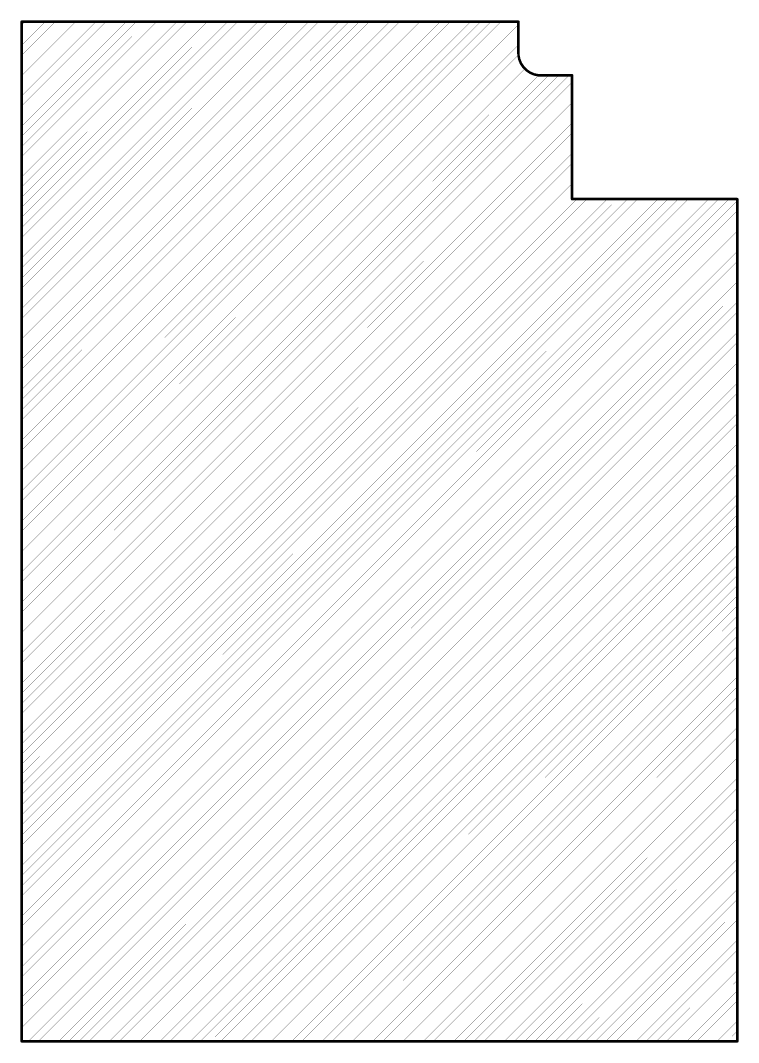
# Model space of a CAD drawing. Header units: inches. Extents: x -18 to 237, y -41 to 211.
# Drawn here: x 99.6 to 207.7, y -41.3 to 112.5 of the extents above; entities that cross this region are included whole.
import ezdxf

# ---------------------------------------------------------------- set-up
doc = ezdxf.new("R2010")
doc.units = ezdxf.units.IN
doc.layers.add('Fabrication', color=76, linetype='Continuous')

msp = doc.modelspace()

# ---------------------------------------------------------------- linework, layer by layer
at = {"layer": 'Fabrication'}
for points in [[(99.8, 112.35, 0.381, 0.381, 0), (174.53, 112.35, 0.381, 0.381, 0)], [(99.8, 112.35, 0.381, 0.381, 0), (99.8, -41.07, 0.381, 0.381, 0)], [(99.8, 111.86, 0.0254, 0.0254, 0), (100.3, 112.37, 0.0254, 0.0254, 0)], [(99.8, 110.34, 0.0254, 0.0254, 0), (101.83, 112.37, 0.0254, 0.0254, 0)], [(99.8, 108.81, 0.0254, 0.0254, 0), (103.35, 112.37, 0.0254, 0.0254, 0)], [(99.8, 107.29, 0.0254, 0.0254, 0), (104.87, 112.37, 0.0254, 0.0254, 0)], [(99.8, 105.77, 0.0254, 0.0254, 0), (106.4, 112.37, 0.0254, 0.0254, 0)], [(99.8, 104.24, 0.0254, 0.0254, 0), (107.92, 112.37, 0.0254, 0.0254, 0)], [(99.8, 102.72, 0.0254, 0.0254, 0), (109.45, 112.37, 0.0254, 0.0254, 0)], [(99.8, 101.19, 0.0254, 0.0254, 0), (110.97, 112.37, 0.0254, 0.0254, 0)], [(99.8, 99.67, 0.0254, 0.0254, 0), (112.49, 112.37, 0.0254, 0.0254, 0)], [(99.8, 98.15, 0.0254, 0.0254, 0), (114.02, 112.37, 0.0254, 0.0254, 0)], [(99.8, 96.62, 0.0254, 0.0254, 0), (115.54, 112.37, 0.0254, 0.0254, 0)], [(99.8, 95.1, 0.0254, 0.0254, 0), (117.07, 112.37, 0.0254, 0.0254, 0)], [(99.8, 93.57, 0.0254, 0.0254, 0), (118.59, 112.37, 0.0254, 0.0254, 0)], [(99.8, 92.05, 0.0254, 0.0254, 0), (120.11, 112.37, 0.0254, 0.0254, 0)], [(99.8, 90.53, 0.0254, 0.0254, 0), (121.64, 112.37, 0.0254, 0.0254, 0)], [(99.8, 89, 0.0254, 0.0254, 0), (123.16, 112.37, 0.0254, 0.0254, 0)], [(99.8, 87.48, 0.0254, 0.0254, 0), (124.69, 112.37, 0.0254, 0.0254, 0)], [(99.8, 85.95, 0.0254, 0.0254, 0), (126.21, 112.37, 0.0254, 0.0254, 0)], [(99.8, 84.43, 0.0254, 0.0254, 0), (127.73, 112.37, 0.0254, 0.0254, 0)], [(99.8, 82.91, 0.0254, 0.0254, 0), (129.26, 112.37, 0.0254, 0.0254, 0)], [(99.8, 81.38, 0.0254, 0.0254, 0), (130.78, 112.37, 0.0254, 0.0254, 0)], [(99.8, 79.86, 0.0254, 0.0254, 0), (132.31, 112.37, 0.0254, 0.0254, 0)], [(99.8, 78.33, 0.0254, 0.0254, 0), (133.83, 112.37, 0.0254, 0.0254, 0)], [(99.8, 76.81, 0.0254, 0.0254, 0), (135.35, 112.37, 0.0254, 0.0254, 0)], [(99.8, 75.29, 0.0254, 0.0254, 0), (136.88, 112.37, 0.0254, 0.0254, 0)], [(99.8, 73.76, 0.0254, 0.0254, 0), (138.4, 112.37, 0.0254, 0.0254, 0)], [(99.8, 72.24, 0.0254, 0.0254, 0), (139.93, 112.37, 0.0254, 0.0254, 0)], [(99.8, 70.71, 0.0254, 0.0254, 0), (141.45, 112.37, 0.0254, 0.0254, 0)], [(99.8, 69.19, 0.0254, 0.0254, 0), (142.97, 112.37, 0.0254, 0.0254, 0)], [(99.8, 67.67, 0.0254, 0.0254, 0), (144.5, 112.37, 0.0254, 0.0254, 0)], [(99.8, 66.14, 0.0254, 0.0254, 0), (146.02, 112.37, 0.0254, 0.0254, 0)], [(99.8, 64.62, 0.0254, 0.0254, 0), (147.55, 112.37, 0.0254, 0.0254, 0)], [(99.8, 63.09, 0.0254, 0.0254, 0), (149.07, 112.37, 0.0254, 0.0254, 0)], [(99.8, 61.57, 0.0254, 0.0254, 0), (150.59, 112.37, 0.0254, 0.0254, 0)], [(99.8, 60.05, 0.0254, 0.0254, 0), (152.12, 112.37, 0.0254, 0.0254, 0)], [(99.8, 58.52, 0.0254, 0.0254, 0), (153.64, 112.37, 0.0254, 0.0254, 0)], [(99.8, 57, 0.0254, 0.0254, 0), (155.17, 112.37, 0.0254, 0.0254, 0)], [(99.8, 55.47, 0.0254, 0.0254, 0), (156.69, 112.37, 0.0254, 0.0254, 0)], [(99.8, 53.95, 0.0254, 0.0254, 0), (158.21, 112.37, 0.0254, 0.0254, 0)], [(99.8, 52.43, 0.0254, 0.0254, 0), (159.74, 112.37, 0.0254, 0.0254, 0)], [(99.8, 50.9, 0.0254, 0.0254, 0), (161.26, 112.37, 0.0254, 0.0254, 0)], [(99.8, 49.38, 0.0254, 0.0254, 0), (162.79, 112.37, 0.0254, 0.0254, 0)], [(99.8, 47.85, 0.0254, 0.0254, 0), (164.31, 112.37, 0.0254, 0.0254, 0)], [(99.8, 46.33, 0.0254, 0.0254, 0), (165.83, 112.37, 0.0254, 0.0254, 0)], [(99.8, 44.81, 0.0254, 0.0254, 0), (167.36, 112.37, 0.0254, 0.0254, 0)], [(99.8, 43.28, 0.0254, 0.0254, 0), (168.88, 112.37, 0.0254, 0.0254, 0)], [(99.8, 41.76, 0.0254, 0.0254, 0), (170.41, 112.37, 0.0254, 0.0254, 0)], [(99.8, 40.23, 0.0254, 0.0254, 0), (171.93, 112.37, 0.0254, 0.0254, 0)], [(99.8, 38.71, 0.0254, 0.0254, 0), (173.45, 112.37, 0.0254, 0.0254, 0)], [(174.53, 112.35, 0.381, 0.381, 0), (174.53, 107.64, 0.381, 0.381, 0)], [(99.8, 37.19, 0.0254, 0.0254, 0), (174.53, 111.92, 0.0254, 0.0254, 0)], [(99.8, 35.66, 0.0254, 0.0254, 0), (174.53, 110.39, 0.0254, 0.0254, 0)], [(99.8, 34.14, 0.0254, 0.0254, 0), (174.53, 108.87, 0.0254, 0.0254, 0)], [(174.53, 107.64, 0.381, 0.381, 0), (174.54, 107.31, 0.381, 0.381, 0)], [(99.8, 32.61, 0.0254, 0.0254, 0), (174.54, 107.36, 0.0254, 0.0254, 0)], [(99.8, 31.09, 0.0254, 0.0254, 0), (174.88, 106.18, 0.0254, 0.0254, 0)], [(174.54, 107.31, 0.381, 0.381, 0), (174.67, 106.67, 0.381, 0.381, 0)], [(174.67, 106.67, 0.381, 0.381, 0), (174.92, 106.06, 0.381, 0.381, 0)], [(174.92, 106.06, 0.381, 0.381, 0), (175.29, 105.51, 0.381, 0.381, 0)], [(99.8, 29.57, 0.0254, 0.0254, 0), (175.52, 105.29, 0.0254, 0.0254, 0)], [(99.8, 28.04, 0.0254, 0.0254, 0), (176.41, 104.65, 0.0254, 0.0254, 0)], [(175.29, 105.51, 0.381, 0.381, 0), (175.76, 105.04, 0.381, 0.381, 0)], [(175.76, 105.04, 0.381, 0.381, 0), (176.3, 104.67, 0.381, 0.381, 0)], [(176.3, 104.67, 0.381, 0.381, 0), (176.91, 104.42, 0.381, 0.381, 0)], [(176.91, 104.42, 0.381, 0.381, 0), (177.56, 104.29, 0.381, 0.381, 0)], [(99.8, 26.52, 0.0254, 0.0254, 0), (177.59, 104.31, 0.0254, 0.0254, 0)], [(99.8, 24.99, 0.0254, 0.0254, 0), (179.1, 104.3, 0.0254, 0.0254, 0)], [(99.8, 23.47, 0.0254, 0.0254, 0), (180.62, 104.3, 0.0254, 0.0254, 0)], [(99.8, 21.95, 0.0254, 0.0254, 0), (182.15, 104.3, 0.0254, 0.0254, 0)], [(99.8, 20.42, 0.0254, 0.0254, 0), (182.6, 103.23, 0.0254, 0.0254, 0)], [(177.56, 104.29, 0.381, 0.381, 0), (177.89, 104.28, 0.381, 0.381, 0)], [(177.89, 104.28, 0.381, 0.381, 0), (182.6, 104.28, 0.381, 0.381, 0)], [(182.6, 104.28, 0.381, 0.381, 0), (182.6, 85.66, 0.381, 0.381, 0)], [(99.8, 18.9, 0.0254, 0.0254, 0), (182.6, 101.7, 0.0254, 0.0254, 0)], [(99.8, 17.37, 0.0254, 0.0254, 0), (182.6, 100.18, 0.0254, 0.0254, 0)], [(99.8, 15.85, 0.0254, 0.0254, 0), (182.6, 98.65, 0.0254, 0.0254, 0)], [(99.8, 14.33, 0.0254, 0.0254, 0), (182.6, 97.13, 0.0254, 0.0254, 0)], [(99.8, 12.8, 0.0254, 0.0254, 0), (182.6, 95.61, 0.0254, 0.0254, 0)], [(99.8, 11.28, 0.0254, 0.0254, 0), (182.6, 94.08, 0.0254, 0.0254, 0)], [(99.8, 9.75, 0.0254, 0.0254, 0), (182.6, 92.56, 0.0254, 0.0254, 0)], [(99.8, 8.23, 0.0254, 0.0254, 0), (182.6, 91.03, 0.0254, 0.0254, 0)], [(99.8, 6.71, 0.0254, 0.0254, 0), (182.6, 89.51, 0.0254, 0.0254, 0)], [(99.8, 5.18, 0.0254, 0.0254, 0), (182.6, 87.99, 0.0254, 0.0254, 0)], [(99.8, 3.66, 0.0254, 0.0254, 0), (182.6, 86.46, 0.0254, 0.0254, 0)], [(99.8, 2.13, 0.0254, 0.0254, 0), (183.35, 85.68, 0.0254, 0.0254, 0)], [(99.8, 0.61, 0.0254, 0.0254, 0), (184.87, 85.68, 0.0254, 0.0254, 0)], [(99.8, -0.91, 0.0254, 0.0254, 0), (186.39, 85.68, 0.0254, 0.0254, 0)], [(99.8, -2.44, 0.0254, 0.0254, 0), (187.92, 85.68, 0.0254, 0.0254, 0)], [(99.8, -3.96, 0.0254, 0.0254, 0), (189.44, 85.68, 0.0254, 0.0254, 0)], [(99.8, -5.49, 0.0254, 0.0254, 0), (190.97, 85.68, 0.0254, 0.0254, 0)], [(99.8, -7.01, 0.0254, 0.0254, 0), (192.49, 85.68, 0.0254, 0.0254, 0)], [(99.8, -8.53, 0.0254, 0.0254, 0), (194.01, 85.68, 0.0254, 0.0254, 0)], [(99.8, -10.06, 0.0254, 0.0254, 0), (195.54, 85.68, 0.0254, 0.0254, 0)], [(99.8, -11.58, 0.0254, 0.0254, 0), (197.06, 85.68, 0.0254, 0.0254, 0)], [(99.8, -13.11, 0.0254, 0.0254, 0), (198.59, 85.68, 0.0254, 0.0254, 0)], [(99.8, -14.63, 0.0254, 0.0254, 0), (200.11, 85.68, 0.0254, 0.0254, 0)], [(99.8, -16.15, 0.0254, 0.0254, 0), (201.63, 85.68, 0.0254, 0.0254, 0)], [(99.8, -17.68, 0.0254, 0.0254, 0), (203.16, 85.68, 0.0254, 0.0254, 0)], [(99.8, -19.2, 0.0254, 0.0254, 0), (204.68, 85.68, 0.0254, 0.0254, 0)], [(99.8, -20.73, 0.0254, 0.0254, 0), (206.21, 85.68, 0.0254, 0.0254, 0)], [(99.8, -22.25, 0.0254, 0.0254, 0), (207.46, 85.42, 0.0254, 0.0254, 0)], [(182.6, 85.66, 0.381, 0.381, 0), (207.46, 85.66, 0.381, 0.381, 0)], [(207.46, 85.66, 0.381, 0.381, 0), (207.46, -41.07, 0.381, 0.381, 0)], [(99.8, -23.77, 0.0254, 0.0254, 0), (207.46, 83.89, 0.0254, 0.0254, 0)], [(99.8, -25.3, 0.0254, 0.0254, 0), (207.46, 82.37, 0.0254, 0.0254, 0)], [(99.8, -26.82, 0.0254, 0.0254, 0), (207.46, 80.85, 0.0254, 0.0254, 0)], [(99.8, -28.35, 0.0254, 0.0254, 0), (207.46, 79.32, 0.0254, 0.0254, 0)], [(99.8, -29.87, 0.0254, 0.0254, 0), (207.46, 77.8, 0.0254, 0.0254, 0)], [(99.8, -31.39, 0.0254, 0.0254, 0), (207.46, 76.27, 0.0254, 0.0254, 0)], [(99.8, -32.92, 0.0254, 0.0254, 0), (207.46, 74.75, 0.0254, 0.0254, 0)], [(99.8, -34.44, 0.0254, 0.0254, 0), (207.46, 73.23, 0.0254, 0.0254, 0)], [(99.8, -35.97, 0.0254, 0.0254, 0), (207.46, 71.7, 0.0254, 0.0254, 0)], [(99.8, -37.49, 0.0254, 0.0254, 0), (207.46, 70.18, 0.0254, 0.0254, 0)], [(99.8, -39.01, 0.0254, 0.0254, 0), (207.46, 68.65, 0.0254, 0.0254, 0)], [(99.8, -40.54, 0.0254, 0.0254, 0), (207.46, 67.13, 0.0254, 0.0254, 0)], [(100.77, -41.09, 0.0254, 0.0254, 0), (207.46, 65.61, 0.0254, 0.0254, 0)], [(102.29, -41.09, 0.0254, 0.0254, 0), (207.46, 64.08, 0.0254, 0.0254, 0)], [(103.82, -41.09, 0.0254, 0.0254, 0), (207.46, 62.56, 0.0254, 0.0254, 0)], [(105.34, -41.09, 0.0254, 0.0254, 0), (207.46, 61.03, 0.0254, 0.0254, 0)], [(106.87, -41.09, 0.0254, 0.0254, 0), (207.46, 59.51, 0.0254, 0.0254, 0)], [(108.39, -41.09, 0.0254, 0.0254, 0), (207.46, 57.99, 0.0254, 0.0254, 0)], [(109.91, -41.09, 0.0254, 0.0254, 0), (207.46, 56.46, 0.0254, 0.0254, 0)], [(111.44, -41.09, 0.0254, 0.0254, 0), (207.46, 54.94, 0.0254, 0.0254, 0)], [(112.96, -41.09, 0.0254, 0.0254, 0), (207.46, 53.41, 0.0254, 0.0254, 0)], [(114.49, -41.09, 0.0254, 0.0254, 0), (207.46, 51.89, 0.0254, 0.0254, 0)], [(116.01, -41.09, 0.0254, 0.0254, 0), (207.46, 50.37, 0.0254, 0.0254, 0)], [(117.53, -41.09, 0.0254, 0.0254, 0), (207.46, 48.84, 0.0254, 0.0254, 0)], [(119.06, -41.09, 0.0254, 0.0254, 0), (207.46, 47.32, 0.0254, 0.0254, 0)], [(120.58, -41.09, 0.0254, 0.0254, 0), (207.46, 45.79, 0.0254, 0.0254, 0)], [(122.11, -41.09, 0.0254, 0.0254, 0), (207.46, 44.27, 0.0254, 0.0254, 0)], [(123.63, -41.09, 0.0254, 0.0254, 0), (207.46, 42.75, 0.0254, 0.0254, 0)], [(125.15, -41.09, 0.0254, 0.0254, 0), (207.46, 41.22, 0.0254, 0.0254, 0)], [(126.68, -41.09, 0.0254, 0.0254, 0), (207.46, 39.7, 0.0254, 0.0254, 0)], [(128.2, -41.09, 0.0254, 0.0254, 0), (207.46, 38.17, 0.0254, 0.0254, 0)], [(129.73, -41.09, 0.0254, 0.0254, 0), (207.46, 36.65, 0.0254, 0.0254, 0)], [(131.25, -41.09, 0.0254, 0.0254, 0), (207.46, 35.13, 0.0254, 0.0254, 0)], [(132.77, -41.09, 0.0254, 0.0254, 0), (207.46, 33.6, 0.0254, 0.0254, 0)], [(134.3, -41.09, 0.0254, 0.0254, 0), (207.46, 32.08, 0.0254, 0.0254, 0)], [(135.82, -41.09, 0.0254, 0.0254, 0), (207.46, 30.55, 0.0254, 0.0254, 0)], [(137.35, -41.09, 0.0254, 0.0254, 0), (207.46, 29.03, 0.0254, 0.0254, 0)], [(138.87, -41.09, 0.0254, 0.0254, 0), (207.46, 27.51, 0.0254, 0.0254, 0)], [(140.39, -41.09, 0.0254, 0.0254, 0), (207.46, 25.98, 0.0254, 0.0254, 0)], [(141.92, -41.09, 0.0254, 0.0254, 0), (207.46, 24.46, 0.0254, 0.0254, 0)], [(143.44, -41.09, 0.0254, 0.0254, 0), (207.46, 22.93, 0.0254, 0.0254, 0)], [(144.97, -41.09, 0.0254, 0.0254, 0), (207.46, 21.41, 0.0254, 0.0254, 0)], [(146.49, -41.09, 0.0254, 0.0254, 0), (207.46, 19.89, 0.0254, 0.0254, 0)], [(148.01, -41.09, 0.0254, 0.0254, 0), (207.46, 18.36, 0.0254, 0.0254, 0)], [(149.54, -41.09, 0.0254, 0.0254, 0), (207.46, 16.84, 0.0254, 0.0254, 0)], [(151.06, -41.09, 0.0254, 0.0254, 0), (207.46, 15.31, 0.0254, 0.0254, 0)], [(152.59, -41.09, 0.0254, 0.0254, 0), (207.46, 13.79, 0.0254, 0.0254, 0)], [(154.11, -41.09, 0.0254, 0.0254, 0), (207.46, 12.27, 0.0254, 0.0254, 0)], [(155.63, -41.09, 0.0254, 0.0254, 0), (207.46, 10.74, 0.0254, 0.0254, 0)], [(157.16, -41.09, 0.0254, 0.0254, 0), (207.46, 9.22, 0.0254, 0.0254, 0)], [(158.68, -41.09, 0.0254, 0.0254, 0), (207.46, 7.69, 0.0254, 0.0254, 0)], [(160.21, -41.09, 0.0254, 0.0254, 0), (207.46, 6.17, 0.0254, 0.0254, 0)], [(161.73, -41.09, 0.0254, 0.0254, 0), (207.46, 4.65, 0.0254, 0.0254, 0)], [(163.25, -41.09, 0.0254, 0.0254, 0), (207.46, 3.12, 0.0254, 0.0254, 0)], [(164.78, -41.09, 0.0254, 0.0254, 0), (207.46, 1.6, 0.0254, 0.0254, 0)], [(166.3, -41.09, 0.0254, 0.0254, 0), (207.46, 0.07, 0.0254, 0.0254, 0)], [(167.83, -41.09, 0.0254, 0.0254, 0), (207.46, -1.45, 0.0254, 0.0254, 0)], [(169.35, -41.09, 0.0254, 0.0254, 0), (207.46, -2.97, 0.0254, 0.0254, 0)], [(170.87, -41.09, 0.0254, 0.0254, 0), (207.46, -4.5, 0.0254, 0.0254, 0)], [(172.4, -41.09, 0.0254, 0.0254, 0), (207.46, -6.02, 0.0254, 0.0254, 0)], [(173.92, -41.09, 0.0254, 0.0254, 0), (207.46, -7.55, 0.0254, 0.0254, 0)], [(175.45, -41.09, 0.0254, 0.0254, 0), (207.46, -9.07, 0.0254, 0.0254, 0)], [(176.97, -41.09, 0.0254, 0.0254, 0), (207.46, -10.59, 0.0254, 0.0254, 0)], [(178.49, -41.09, 0.0254, 0.0254, 0), (207.46, -12.12, 0.0254, 0.0254, 0)], [(180.02, -41.09, 0.0254, 0.0254, 0), (207.46, -13.64, 0.0254, 0.0254, 0)], [(181.54, -41.09, 0.0254, 0.0254, 0), (207.46, -15.17, 0.0254, 0.0254, 0)], [(183.07, -41.09, 0.0254, 0.0254, 0), (207.46, -16.69, 0.0254, 0.0254, 0)], [(184.59, -41.09, 0.0254, 0.0254, 0), (207.46, -18.21, 0.0254, 0.0254, 0)], [(186.11, -41.09, 0.0254, 0.0254, 0), (207.46, -19.74, 0.0254, 0.0254, 0)], [(187.64, -41.09, 0.0254, 0.0254, 0), (207.46, -21.26, 0.0254, 0.0254, 0)], [(189.16, -41.09, 0.0254, 0.0254, 0), (207.46, -22.79, 0.0254, 0.0254, 0)], [(190.69, -41.09, 0.0254, 0.0254, 0), (207.46, -24.31, 0.0254, 0.0254, 0)], [(192.21, -41.09, 0.0254, 0.0254, 0), (207.46, -25.83, 0.0254, 0.0254, 0)], [(193.73, -41.09, 0.0254, 0.0254, 0), (207.46, -27.36, 0.0254, 0.0254, 0)], [(195.26, -41.09, 0.0254, 0.0254, 0), (207.46, -28.88, 0.0254, 0.0254, 0)], [(196.78, -41.09, 0.0254, 0.0254, 0), (207.46, -30.41, 0.0254, 0.0254, 0)], [(198.31, -41.09, 0.0254, 0.0254, 0), (207.46, -31.93, 0.0254, 0.0254, 0)], [(199.83, -41.09, 0.0254, 0.0254, 0), (207.46, -33.45, 0.0254, 0.0254, 0)], [(201.35, -41.09, 0.0254, 0.0254, 0), (207.46, -34.98, 0.0254, 0.0254, 0)], [(202.88, -41.09, 0.0254, 0.0254, 0), (207.46, -36.5, 0.0254, 0.0254, 0)], [(204.4, -41.09, 0.0254, 0.0254, 0), (207.46, -38.03, 0.0254, 0.0254, 0)], [(205.93, -41.09, 0.0254, 0.0254, 0), (207.46, -39.55, 0.0254, 0.0254, 0)], [(99.8, -41.07, 0.381, 0.381, 0), (207.46, -41.07, 0.381, 0.381, 0)]]:
    msp.add_lwpolyline(points, format="xyseb", dxfattribs=at)
for points in [[(99.7, 112.35, 0.191, 0.191, 1), (99.89, 112.35, 0.191, 0.191, 1)], [(99.7, 112.35, 0.191, 0.191, 1), (99.89, 112.35, 0.191, 0.191, 1)], [(100.3, 112.37, 0.0127, 0.0127, 1), (100.31, 112.37, 0.0127, 0.0127, 1)], [(101.82, 112.37, 0.0127, 0.0127, 1), (101.83, 112.37, 0.0127, 0.0127, 1)], [(103.34, 112.37, 0.0127, 0.0127, 1), (103.36, 112.37, 0.0127, 0.0127, 1)], [(104.87, 112.37, 0.0127, 0.0127, 1), (104.88, 112.37, 0.0127, 0.0127, 1)], [(106.39, 112.37, 0.0127, 0.0127, 1), (106.4, 112.37, 0.0127, 0.0127, 1)], [(107.92, 112.37, 0.0127, 0.0127, 1), (107.93, 112.37, 0.0127, 0.0127, 1)], [(109.44, 112.37, 0.0127, 0.0127, 1), (109.45, 112.37, 0.0127, 0.0127, 1)], [(110.96, 112.37, 0.0127, 0.0127, 1), (110.98, 112.37, 0.0127, 0.0127, 1)], [(112.49, 112.37, 0.0127, 0.0127, 1), (112.5, 112.37, 0.0127, 0.0127, 1)], [(114.01, 112.37, 0.0127, 0.0127, 1), (114.02, 112.37, 0.0127, 0.0127, 1)], [(115.54, 112.37, 0.0127, 0.0127, 1), (115.55, 112.37, 0.0127, 0.0127, 1)], [(117.06, 112.37, 0.0127, 0.0127, 1), (117.07, 112.37, 0.0127, 0.0127, 1)], [(118.58, 112.37, 0.0127, 0.0127, 1), (118.6, 112.37, 0.0127, 0.0127, 1)], [(120.11, 112.37, 0.0127, 0.0127, 1), (120.12, 112.37, 0.0127, 0.0127, 1)], [(121.63, 112.37, 0.0127, 0.0127, 1), (121.64, 112.37, 0.0127, 0.0127, 1)], [(123.16, 112.37, 0.0127, 0.0127, 1), (123.17, 112.37, 0.0127, 0.0127, 1)], [(124.68, 112.37, 0.0127, 0.0127, 1), (124.69, 112.37, 0.0127, 0.0127, 1)], [(126.2, 112.37, 0.0127, 0.0127, 1), (126.22, 112.37, 0.0127, 0.0127, 1)], [(127.73, 112.37, 0.0127, 0.0127, 1), (127.74, 112.37, 0.0127, 0.0127, 1)], [(129.25, 112.37, 0.0127, 0.0127, 1), (129.26, 112.37, 0.0127, 0.0127, 1)], [(130.78, 112.37, 0.0127, 0.0127, 1), (130.79, 112.37, 0.0127, 0.0127, 1)], [(132.3, 112.37, 0.0127, 0.0127, 1), (132.31, 112.37, 0.0127, 0.0127, 1)], [(133.82, 112.37, 0.0127, 0.0127, 1), (133.84, 112.37, 0.0127, 0.0127, 1)], [(135.35, 112.37, 0.0127, 0.0127, 1), (135.36, 112.37, 0.0127, 0.0127, 1)], [(136.87, 112.37, 0.0127, 0.0127, 1), (136.88, 112.37, 0.0127, 0.0127, 1)], [(138.4, 112.37, 0.0127, 0.0127, 1), (138.41, 112.37, 0.0127, 0.0127, 1)], [(139.92, 112.37, 0.0127, 0.0127, 1), (139.93, 112.37, 0.0127, 0.0127, 1)], [(141.44, 112.37, 0.0127, 0.0127, 1), (141.46, 112.37, 0.0127, 0.0127, 1)], [(142.97, 112.37, 0.0127, 0.0127, 1), (142.98, 112.37, 0.0127, 0.0127, 1)], [(144.49, 112.37, 0.0127, 0.0127, 1), (144.5, 112.37, 0.0127, 0.0127, 1)], [(146.02, 112.37, 0.0127, 0.0127, 1), (146.03, 112.37, 0.0127, 0.0127, 1)], [(147.54, 112.37, 0.0127, 0.0127, 1), (147.55, 112.37, 0.0127, 0.0127, 1)], [(149.06, 112.37, 0.0127, 0.0127, 1), (149.08, 112.37, 0.0127, 0.0127, 1)], [(150.59, 112.37, 0.0127, 0.0127, 1), (150.6, 112.37, 0.0127, 0.0127, 1)], [(152.11, 112.37, 0.0127, 0.0127, 1), (152.12, 112.37, 0.0127, 0.0127, 1)], [(153.64, 112.37, 0.0127, 0.0127, 1), (153.65, 112.37, 0.0127, 0.0127, 1)], [(155.16, 112.37, 0.0127, 0.0127, 1), (155.17, 112.37, 0.0127, 0.0127, 1)], [(156.68, 112.37, 0.0127, 0.0127, 1), (156.7, 112.37, 0.0127, 0.0127, 1)], [(158.21, 112.37, 0.0127, 0.0127, 1), (158.22, 112.37, 0.0127, 0.0127, 1)], [(159.73, 112.37, 0.0127, 0.0127, 1), (159.74, 112.37, 0.0127, 0.0127, 1)], [(161.26, 112.37, 0.0127, 0.0127, 1), (161.27, 112.37, 0.0127, 0.0127, 1)], [(162.78, 112.37, 0.0127, 0.0127, 1), (162.79, 112.37, 0.0127, 0.0127, 1)], [(164.3, 112.37, 0.0127, 0.0127, 1), (164.32, 112.37, 0.0127, 0.0127, 1)], [(165.83, 112.37, 0.0127, 0.0127, 1), (165.84, 112.37, 0.0127, 0.0127, 1)], [(167.35, 112.37, 0.0127, 0.0127, 1), (167.36, 112.37, 0.0127, 0.0127, 1)], [(168.88, 112.37, 0.0127, 0.0127, 1), (168.89, 112.37, 0.0127, 0.0127, 1)], [(170.4, 112.37, 0.0127, 0.0127, 1), (170.41, 112.37, 0.0127, 0.0127, 1)], [(171.92, 112.37, 0.0127, 0.0127, 1), (171.94, 112.37, 0.0127, 0.0127, 1)], [(173.45, 112.37, 0.0127, 0.0127, 1), (173.46, 112.37, 0.0127, 0.0127, 1)], [(174.43, 112.35, 0.191, 0.191, 1), (174.62, 112.35, 0.191, 0.191, 1)], [(174.43, 112.35, 0.191, 0.191, 1), (174.62, 112.35, 0.191, 0.191, 1)], [(99.79, 111.86, 0.0127, 0.0127, 1), (99.8, 111.86, 0.0127, 0.0127, 1)], [(174.52, 111.92, 0.0127, 0.0127, 1), (174.53, 111.92, 0.0127, 0.0127, 1)], [(99.79, 110.34, 0.0127, 0.0127, 1), (99.8, 110.34, 0.0127, 0.0127, 1)], [(174.52, 110.39, 0.0127, 0.0127, 1), (174.53, 110.39, 0.0127, 0.0127, 1)], [(99.79, 108.81, 0.0127, 0.0127, 1), (99.8, 108.81, 0.0127, 0.0127, 1)], [(174.43, 107.64, 0.191, 0.191, 1), (174.62, 107.64, 0.191, 0.191, 1)], [(174.43, 107.64, 0.191, 0.191, 1), (174.62, 107.64, 0.191, 0.191, 1)], [(174.52, 108.87, 0.0127, 0.0127, 1), (174.53, 108.87, 0.0127, 0.0127, 1)], [(99.79, 107.29, 0.0127, 0.0127, 1), (99.8, 107.29, 0.0127, 0.0127, 1)], [(174.45, 107.31, 0.191, 0.191, 1), (174.64, 107.31, 0.191, 0.191, 1)], [(174.45, 107.31, 0.191, 0.191, 1), (174.64, 107.31, 0.191, 0.191, 1)], [(174.58, 106.67, 0.191, 0.191, 1), (174.77, 106.67, 0.191, 0.191, 1)], [(174.58, 106.67, 0.191, 0.191, 1), (174.77, 106.67, 0.191, 0.191, 1)], [(174.53, 107.36, 0.0127, 0.0127, 1), (174.55, 107.36, 0.0127, 0.0127, 1)], [(174.83, 106.06, 0.191, 0.191, 1), (175.02, 106.06, 0.191, 0.191, 1)], [(174.83, 106.06, 0.191, 0.191, 1), (175.02, 106.06, 0.191, 0.191, 1)], [(174.88, 106.18, 0.0127, 0.0127, 1), (174.89, 106.18, 0.0127, 0.0127, 1)], [(99.79, 105.77, 0.0127, 0.0127, 1), (99.8, 105.77, 0.0127, 0.0127, 1)], [(175.19, 105.51, 0.191, 0.191, 1), (175.39, 105.51, 0.191, 0.191, 1)], [(175.19, 105.51, 0.191, 0.191, 1), (175.39, 105.51, 0.191, 0.191, 1)], [(175.52, 105.29, 0.0127, 0.0127, 1), (175.53, 105.29, 0.0127, 0.0127, 1)], [(175.66, 105.04, 0.191, 0.191, 1), (175.85, 105.04, 0.191, 0.191, 1)], [(175.66, 105.04, 0.191, 0.191, 1), (175.85, 105.04, 0.191, 0.191, 1)], [(176.21, 104.67, 0.191, 0.191, 1), (176.4, 104.67, 0.191, 0.191, 1)], [(176.21, 104.67, 0.191, 0.191, 1), (176.4, 104.67, 0.191, 0.191, 1)], [(176.4, 104.65, 0.0127, 0.0127, 1), (176.41, 104.65, 0.0127, 0.0127, 1)], [(176.82, 104.42, 0.191, 0.191, 1), (177.01, 104.42, 0.191, 0.191, 1)], [(176.82, 104.42, 0.191, 0.191, 1), (177.01, 104.42, 0.191, 0.191, 1)], [(99.79, 104.24, 0.0127, 0.0127, 1), (99.8, 104.24, 0.0127, 0.0127, 1)], [(177.47, 104.29, 0.191, 0.191, 1), (177.66, 104.29, 0.191, 0.191, 1)], [(177.47, 104.29, 0.191, 0.191, 1), (177.66, 104.29, 0.191, 0.191, 1)], [(177.58, 104.31, 0.0127, 0.0127, 1), (177.6, 104.31, 0.0127, 0.0127, 1)], [(177.8, 104.28, 0.191, 0.191, 1), (177.99, 104.28, 0.191, 0.191, 1)], [(177.8, 104.28, 0.191, 0.191, 1), (177.99, 104.28, 0.191, 0.191, 1)], [(179.09, 104.3, 0.0127, 0.0127, 1), (179.11, 104.3, 0.0127, 0.0127, 1)], [(180.62, 104.3, 0.0127, 0.0127, 1), (180.63, 104.3, 0.0127, 0.0127, 1)], [(182.14, 104.3, 0.0127, 0.0127, 1), (182.15, 104.3, 0.0127, 0.0127, 1)], [(182.51, 104.28, 0.191, 0.191, 1), (182.7, 104.28, 0.191, 0.191, 1)], [(182.51, 104.28, 0.191, 0.191, 1), (182.7, 104.28, 0.191, 0.191, 1)], [(182.6, 103.23, 0.0127, 0.0127, 1), (182.61, 103.23, 0.0127, 0.0127, 1)], [(99.79, 102.72, 0.0127, 0.0127, 1), (99.8, 102.72, 0.0127, 0.0127, 1)], [(182.6, 101.7, 0.0127, 0.0127, 1), (182.61, 101.7, 0.0127, 0.0127, 1)], [(99.79, 101.19, 0.0127, 0.0127, 1), (99.8, 101.19, 0.0127, 0.0127, 1)], [(182.6, 100.18, 0.0127, 0.0127, 1), (182.61, 100.18, 0.0127, 0.0127, 1)], [(99.79, 99.67, 0.0127, 0.0127, 1), (99.8, 99.67, 0.0127, 0.0127, 1)], [(182.6, 98.65, 0.0127, 0.0127, 1), (182.61, 98.65, 0.0127, 0.0127, 1)], [(99.79, 98.15, 0.0127, 0.0127, 1), (99.8, 98.15, 0.0127, 0.0127, 1)], [(182.6, 97.13, 0.0127, 0.0127, 1), (182.61, 97.13, 0.0127, 0.0127, 1)], [(99.79, 96.62, 0.0127, 0.0127, 1), (99.8, 96.62, 0.0127, 0.0127, 1)], [(182.6, 95.61, 0.0127, 0.0127, 1), (182.61, 95.61, 0.0127, 0.0127, 1)], [(99.79, 95.1, 0.0127, 0.0127, 1), (99.8, 95.1, 0.0127, 0.0127, 1)], [(182.6, 94.08, 0.0127, 0.0127, 1), (182.61, 94.08, 0.0127, 0.0127, 1)], [(99.79, 93.57, 0.0127, 0.0127, 1), (99.8, 93.57, 0.0127, 0.0127, 1)], [(182.6, 92.56, 0.0127, 0.0127, 1), (182.61, 92.56, 0.0127, 0.0127, 1)], [(99.79, 92.05, 0.0127, 0.0127, 1), (99.8, 92.05, 0.0127, 0.0127, 1)], [(182.6, 91.03, 0.0127, 0.0127, 1), (182.61, 91.03, 0.0127, 0.0127, 1)], [(99.79, 90.53, 0.0127, 0.0127, 1), (99.8, 90.53, 0.0127, 0.0127, 1)], [(182.6, 89.51, 0.0127, 0.0127, 1), (182.61, 89.51, 0.0127, 0.0127, 1)], [(99.79, 89, 0.0127, 0.0127, 1), (99.8, 89, 0.0127, 0.0127, 1)], [(182.6, 87.99, 0.0127, 0.0127, 1), (182.61, 87.99, 0.0127, 0.0127, 1)], [(99.79, 87.48, 0.0127, 0.0127, 1), (99.8, 87.48, 0.0127, 0.0127, 1)], [(182.6, 86.46, 0.0127, 0.0127, 1), (182.61, 86.46, 0.0127, 0.0127, 1)], [(99.79, 85.95, 0.0127, 0.0127, 1), (99.8, 85.95, 0.0127, 0.0127, 1)], [(182.51, 85.66, 0.191, 0.191, 1), (182.7, 85.66, 0.191, 0.191, 1)], [(182.51, 85.66, 0.191, 0.191, 1), (182.7, 85.66, 0.191, 0.191, 1)], [(183.34, 85.68, 0.0127, 0.0127, 1), (183.35, 85.68, 0.0127, 0.0127, 1)], [(184.86, 85.68, 0.0127, 0.0127, 1), (184.88, 85.68, 0.0127, 0.0127, 1)], [(186.39, 85.68, 0.0127, 0.0127, 1), (186.4, 85.68, 0.0127, 0.0127, 1)], [(187.91, 85.68, 0.0127, 0.0127, 1), (187.92, 85.68, 0.0127, 0.0127, 1)], [(189.44, 85.68, 0.0127, 0.0127, 1), (189.45, 85.68, 0.0127, 0.0127, 1)], [(190.96, 85.68, 0.0127, 0.0127, 1), (190.97, 85.68, 0.0127, 0.0127, 1)], [(192.48, 85.68, 0.0127, 0.0127, 1), (192.5, 85.68, 0.0127, 0.0127, 1)], [(194.01, 85.68, 0.0127, 0.0127, 1), (194.02, 85.68, 0.0127, 0.0127, 1)], [(195.53, 85.68, 0.0127, 0.0127, 1), (195.54, 85.68, 0.0127, 0.0127, 1)], [(197.06, 85.68, 0.0127, 0.0127, 1), (197.07, 85.68, 0.0127, 0.0127, 1)], [(198.58, 85.68, 0.0127, 0.0127, 1), (198.59, 85.68, 0.0127, 0.0127, 1)], [(200.1, 85.68, 0.0127, 0.0127, 1), (200.12, 85.68, 0.0127, 0.0127, 1)], [(201.63, 85.68, 0.0127, 0.0127, 1), (201.64, 85.68, 0.0127, 0.0127, 1)], [(203.15, 85.68, 0.0127, 0.0127, 1), (203.16, 85.68, 0.0127, 0.0127, 1)], [(204.68, 85.68, 0.0127, 0.0127, 1), (204.69, 85.68, 0.0127, 0.0127, 1)], [(206.2, 85.68, 0.0127, 0.0127, 1), (206.21, 85.68, 0.0127, 0.0127, 1)], [(207.37, 85.66, 0.191, 0.191, 1), (207.56, 85.66, 0.191, 0.191, 1)], [(207.37, 85.66, 0.191, 0.191, 1), (207.56, 85.66, 0.191, 0.191, 1)], [(207.46, 85.42, 0.0127, 0.0127, 1), (207.47, 85.42, 0.0127, 0.0127, 1)], [(99.79, 84.43, 0.0127, 0.0127, 1), (99.8, 84.43, 0.0127, 0.0127, 1)], [(207.46, 83.89, 0.0127, 0.0127, 1), (207.47, 83.89, 0.0127, 0.0127, 1)], [(99.79, 82.91, 0.0127, 0.0127, 1), (99.8, 82.91, 0.0127, 0.0127, 1)], [(207.46, 82.37, 0.0127, 0.0127, 1), (207.47, 82.37, 0.0127, 0.0127, 1)], [(99.79, 81.38, 0.0127, 0.0127, 1), (99.8, 81.38, 0.0127, 0.0127, 1)], [(207.46, 80.85, 0.0127, 0.0127, 1), (207.47, 80.85, 0.0127, 0.0127, 1)], [(99.79, 79.86, 0.0127, 0.0127, 1), (99.8, 79.86, 0.0127, 0.0127, 1)], [(207.46, 79.32, 0.0127, 0.0127, 1), (207.47, 79.32, 0.0127, 0.0127, 1)], [(99.79, 78.33, 0.0127, 0.0127, 1), (99.8, 78.33, 0.0127, 0.0127, 1)], [(207.46, 77.8, 0.0127, 0.0127, 1), (207.47, 77.8, 0.0127, 0.0127, 1)], [(99.79, 76.81, 0.0127, 0.0127, 1), (99.8, 76.81, 0.0127, 0.0127, 1)], [(207.46, 76.27, 0.0127, 0.0127, 1), (207.47, 76.27, 0.0127, 0.0127, 1)], [(99.79, 75.29, 0.0127, 0.0127, 1), (99.8, 75.29, 0.0127, 0.0127, 1)], [(207.46, 74.75, 0.0127, 0.0127, 1), (207.47, 74.75, 0.0127, 0.0127, 1)], [(99.79, 73.76, 0.0127, 0.0127, 1), (99.8, 73.76, 0.0127, 0.0127, 1)], [(207.46, 73.23, 0.0127, 0.0127, 1), (207.47, 73.23, 0.0127, 0.0127, 1)], [(99.79, 72.24, 0.0127, 0.0127, 1), (99.8, 72.24, 0.0127, 0.0127, 1)], [(207.46, 71.7, 0.0127, 0.0127, 1), (207.47, 71.7, 0.0127, 0.0127, 1)], [(99.79, 70.71, 0.0127, 0.0127, 1), (99.8, 70.71, 0.0127, 0.0127, 1)], [(207.46, 70.18, 0.0127, 0.0127, 1), (207.47, 70.18, 0.0127, 0.0127, 1)], [(99.79, 69.19, 0.0127, 0.0127, 1), (99.8, 69.19, 0.0127, 0.0127, 1)], [(99.79, 67.67, 0.0127, 0.0127, 1), (99.8, 67.67, 0.0127, 0.0127, 1)], [(207.46, 68.65, 0.0127, 0.0127, 1), (207.47, 68.65, 0.0127, 0.0127, 1)], [(99.79, 66.14, 0.0127, 0.0127, 1), (99.8, 66.14, 0.0127, 0.0127, 1)], [(207.46, 67.13, 0.0127, 0.0127, 1), (207.47, 67.13, 0.0127, 0.0127, 1)], [(99.79, 64.62, 0.0127, 0.0127, 1), (99.8, 64.62, 0.0127, 0.0127, 1)], [(207.46, 65.61, 0.0127, 0.0127, 1), (207.47, 65.61, 0.0127, 0.0127, 1)], [(99.79, 63.09, 0.0127, 0.0127, 1), (99.8, 63.09, 0.0127, 0.0127, 1)], [(207.46, 64.08, 0.0127, 0.0127, 1), (207.47, 64.08, 0.0127, 0.0127, 1)], [(99.79, 61.57, 0.0127, 0.0127, 1), (99.8, 61.57, 0.0127, 0.0127, 1)], [(207.46, 62.56, 0.0127, 0.0127, 1), (207.47, 62.56, 0.0127, 0.0127, 1)], [(99.79, 60.05, 0.0127, 0.0127, 1), (99.8, 60.05, 0.0127, 0.0127, 1)], [(207.46, 61.03, 0.0127, 0.0127, 1), (207.47, 61.03, 0.0127, 0.0127, 1)], [(99.79, 58.52, 0.0127, 0.0127, 1), (99.8, 58.52, 0.0127, 0.0127, 1)], [(207.46, 59.51, 0.0127, 0.0127, 1), (207.47, 59.51, 0.0127, 0.0127, 1)], [(99.79, 57, 0.0127, 0.0127, 1), (99.8, 57, 0.0127, 0.0127, 1)], [(207.46, 57.99, 0.0127, 0.0127, 1), (207.47, 57.99, 0.0127, 0.0127, 1)], [(99.79, 55.47, 0.0127, 0.0127, 1), (99.8, 55.47, 0.0127, 0.0127, 1)], [(207.46, 56.46, 0.0127, 0.0127, 1), (207.47, 56.46, 0.0127, 0.0127, 1)], [(99.79, 53.95, 0.0127, 0.0127, 1), (99.8, 53.95, 0.0127, 0.0127, 1)], [(207.46, 54.94, 0.0127, 0.0127, 1), (207.47, 54.94, 0.0127, 0.0127, 1)], [(99.79, 52.43, 0.0127, 0.0127, 1), (99.8, 52.43, 0.0127, 0.0127, 1)], [(207.46, 53.41, 0.0127, 0.0127, 1), (207.47, 53.41, 0.0127, 0.0127, 1)], [(99.79, 50.9, 0.0127, 0.0127, 1), (99.8, 50.9, 0.0127, 0.0127, 1)], [(207.46, 51.89, 0.0127, 0.0127, 1), (207.47, 51.89, 0.0127, 0.0127, 1)], [(99.79, 49.38, 0.0127, 0.0127, 1), (99.8, 49.38, 0.0127, 0.0127, 1)], [(207.46, 50.37, 0.0127, 0.0127, 1), (207.47, 50.37, 0.0127, 0.0127, 1)], [(99.79, 47.85, 0.0127, 0.0127, 1), (99.8, 47.85, 0.0127, 0.0127, 1)], [(207.46, 48.84, 0.0127, 0.0127, 1), (207.47, 48.84, 0.0127, 0.0127, 1)], [(99.79, 46.33, 0.0127, 0.0127, 1), (99.8, 46.33, 0.0127, 0.0127, 1)], [(207.46, 47.32, 0.0127, 0.0127, 1), (207.47, 47.32, 0.0127, 0.0127, 1)], [(99.79, 44.81, 0.0127, 0.0127, 1), (99.8, 44.81, 0.0127, 0.0127, 1)], [(207.46, 45.79, 0.0127, 0.0127, 1), (207.47, 45.79, 0.0127, 0.0127, 1)], [(99.79, 43.28, 0.0127, 0.0127, 1), (99.8, 43.28, 0.0127, 0.0127, 1)], [(207.46, 44.27, 0.0127, 0.0127, 1), (207.47, 44.27, 0.0127, 0.0127, 1)], [(99.79, 41.76, 0.0127, 0.0127, 1), (99.8, 41.76, 0.0127, 0.0127, 1)], [(207.46, 42.75, 0.0127, 0.0127, 1), (207.47, 42.75, 0.0127, 0.0127, 1)], [(99.79, 40.23, 0.0127, 0.0127, 1), (99.8, 40.23, 0.0127, 0.0127, 1)], [(207.46, 41.22, 0.0127, 0.0127, 1), (207.47, 41.22, 0.0127, 0.0127, 1)], [(99.79, 38.71, 0.0127, 0.0127, 1), (99.8, 38.71, 0.0127, 0.0127, 1)], [(207.46, 39.7, 0.0127, 0.0127, 1), (207.47, 39.7, 0.0127, 0.0127, 1)], [(99.79, 37.19, 0.0127, 0.0127, 1), (99.8, 37.19, 0.0127, 0.0127, 1)], [(207.46, 38.17, 0.0127, 0.0127, 1), (207.47, 38.17, 0.0127, 0.0127, 1)], [(99.79, 35.66, 0.0127, 0.0127, 1), (99.8, 35.66, 0.0127, 0.0127, 1)], [(207.46, 36.65, 0.0127, 0.0127, 1), (207.47, 36.65, 0.0127, 0.0127, 1)], [(99.79, 34.14, 0.0127, 0.0127, 1), (99.8, 34.14, 0.0127, 0.0127, 1)], [(207.46, 35.13, 0.0127, 0.0127, 1), (207.47, 35.13, 0.0127, 0.0127, 1)], [(99.79, 32.61, 0.0127, 0.0127, 1), (99.8, 32.61, 0.0127, 0.0127, 1)], [(207.46, 33.6, 0.0127, 0.0127, 1), (207.47, 33.6, 0.0127, 0.0127, 1)], [(99.79, 31.09, 0.0127, 0.0127, 1), (99.8, 31.09, 0.0127, 0.0127, 1)], [(207.46, 32.08, 0.0127, 0.0127, 1), (207.47, 32.08, 0.0127, 0.0127, 1)], [(99.79, 29.57, 0.0127, 0.0127, 1), (99.8, 29.57, 0.0127, 0.0127, 1)], [(207.46, 30.55, 0.0127, 0.0127, 1), (207.47, 30.55, 0.0127, 0.0127, 1)], [(99.79, 28.04, 0.0127, 0.0127, 1), (99.8, 28.04, 0.0127, 0.0127, 1)], [(207.46, 29.03, 0.0127, 0.0127, 1), (207.47, 29.03, 0.0127, 0.0127, 1)], [(99.79, 26.52, 0.0127, 0.0127, 1), (99.8, 26.52, 0.0127, 0.0127, 1)], [(207.46, 27.51, 0.0127, 0.0127, 1), (207.47, 27.51, 0.0127, 0.0127, 1)], [(99.79, 24.99, 0.0127, 0.0127, 1), (99.8, 24.99, 0.0127, 0.0127, 1)], [(207.46, 25.98, 0.0127, 0.0127, 1), (207.47, 25.98, 0.0127, 0.0127, 1)], [(99.79, 23.47, 0.0127, 0.0127, 1), (99.8, 23.47, 0.0127, 0.0127, 1)], [(207.46, 24.46, 0.0127, 0.0127, 1), (207.47, 24.46, 0.0127, 0.0127, 1)], [(99.79, 21.95, 0.0127, 0.0127, 1), (99.8, 21.95, 0.0127, 0.0127, 1)], [(207.46, 22.93, 0.0127, 0.0127, 1), (207.47, 22.93, 0.0127, 0.0127, 1)], [(99.79, 20.42, 0.0127, 0.0127, 1), (99.8, 20.42, 0.0127, 0.0127, 1)], [(207.46, 21.41, 0.0127, 0.0127, 1), (207.47, 21.41, 0.0127, 0.0127, 1)], [(99.79, 18.9, 0.0127, 0.0127, 1), (99.8, 18.9, 0.0127, 0.0127, 1)], [(207.46, 19.89, 0.0127, 0.0127, 1), (207.47, 19.89, 0.0127, 0.0127, 1)], [(99.79, 17.37, 0.0127, 0.0127, 1), (99.8, 17.37, 0.0127, 0.0127, 1)], [(207.46, 18.36, 0.0127, 0.0127, 1), (207.47, 18.36, 0.0127, 0.0127, 1)], [(99.79, 15.85, 0.0127, 0.0127, 1), (99.8, 15.85, 0.0127, 0.0127, 1)], [(207.46, 16.84, 0.0127, 0.0127, 1), (207.47, 16.84, 0.0127, 0.0127, 1)], [(99.79, 14.33, 0.0127, 0.0127, 1), (99.8, 14.33, 0.0127, 0.0127, 1)], [(207.46, 15.31, 0.0127, 0.0127, 1), (207.47, 15.31, 0.0127, 0.0127, 1)], [(99.79, 12.8, 0.0127, 0.0127, 1), (99.8, 12.8, 0.0127, 0.0127, 1)], [(207.46, 13.79, 0.0127, 0.0127, 1), (207.47, 13.79, 0.0127, 0.0127, 1)], [(99.79, 11.28, 0.0127, 0.0127, 1), (99.8, 11.28, 0.0127, 0.0127, 1)], [(207.46, 12.27, 0.0127, 0.0127, 1), (207.47, 12.27, 0.0127, 0.0127, 1)], [(99.79, 9.75, 0.0127, 0.0127, 1), (99.8, 9.75, 0.0127, 0.0127, 1)], [(207.46, 10.74, 0.0127, 0.0127, 1), (207.47, 10.74, 0.0127, 0.0127, 1)], [(207.46, 9.22, 0.0127, 0.0127, 1), (207.47, 9.22, 0.0127, 0.0127, 1)], [(99.79, 8.23, 0.0127, 0.0127, 1), (99.8, 8.23, 0.0127, 0.0127, 1)], [(207.46, 7.69, 0.0127, 0.0127, 1), (207.47, 7.69, 0.0127, 0.0127, 1)], [(99.79, 6.71, 0.0127, 0.0127, 1), (99.8, 6.71, 0.0127, 0.0127, 1)], [(207.46, 6.17, 0.0127, 0.0127, 1), (207.47, 6.17, 0.0127, 0.0127, 1)], [(99.79, 5.18, 0.0127, 0.0127, 1), (99.8, 5.18, 0.0127, 0.0127, 1)], [(207.46, 4.65, 0.0127, 0.0127, 1), (207.47, 4.65, 0.0127, 0.0127, 1)], [(99.79, 3.66, 0.0127, 0.0127, 1), (99.8, 3.66, 0.0127, 0.0127, 1)], [(207.46, 3.12, 0.0127, 0.0127, 1), (207.47, 3.12, 0.0127, 0.0127, 1)], [(99.79, 2.13, 0.0127, 0.0127, 1), (99.8, 2.13, 0.0127, 0.0127, 1)], [(207.46, 1.6, 0.0127, 0.0127, 1), (207.47, 1.6, 0.0127, 0.0127, 1)], [(99.79, 0.61, 0.0127, 0.0127, 1), (99.8, 0.61, 0.0127, 0.0127, 1)], [(207.46, 0.07, 0.0127, 0.0127, 1), (207.47, 0.07, 0.0127, 0.0127, 1)], [(99.79, -0.91, 0.0127, 0.0127, 1), (99.8, -0.91, 0.0127, 0.0127, 1)], [(207.46, -1.45, 0.0127, 0.0127, 1), (207.47, -1.45, 0.0127, 0.0127, 1)], [(99.79, -2.44, 0.0127, 0.0127, 1), (99.8, -2.44, 0.0127, 0.0127, 1)], [(207.46, -2.97, 0.0127, 0.0127, 1), (207.47, -2.97, 0.0127, 0.0127, 1)], [(99.79, -3.96, 0.0127, 0.0127, 1), (99.8, -3.96, 0.0127, 0.0127, 1)], [(207.46, -4.5, 0.0127, 0.0127, 1), (207.47, -4.5, 0.0127, 0.0127, 1)], [(99.79, -5.49, 0.0127, 0.0127, 1), (99.8, -5.49, 0.0127, 0.0127, 1)], [(207.46, -6.02, 0.0127, 0.0127, 1), (207.47, -6.02, 0.0127, 0.0127, 1)], [(99.79, -7.01, 0.0127, 0.0127, 1), (99.8, -7.01, 0.0127, 0.0127, 1)], [(207.46, -7.55, 0.0127, 0.0127, 1), (207.47, -7.55, 0.0127, 0.0127, 1)], [(99.79, -8.53, 0.0127, 0.0127, 1), (99.8, -8.53, 0.0127, 0.0127, 1)], [(207.46, -9.07, 0.0127, 0.0127, 1), (207.47, -9.07, 0.0127, 0.0127, 1)], [(99.79, -10.06, 0.0127, 0.0127, 1), (99.8, -10.06, 0.0127, 0.0127, 1)], [(207.46, -10.59, 0.0127, 0.0127, 1), (207.47, -10.59, 0.0127, 0.0127, 1)], [(99.79, -11.58, 0.0127, 0.0127, 1), (99.8, -11.58, 0.0127, 0.0127, 1)], [(207.46, -12.12, 0.0127, 0.0127, 1), (207.47, -12.12, 0.0127, 0.0127, 1)], [(99.79, -13.11, 0.0127, 0.0127, 1), (99.8, -13.11, 0.0127, 0.0127, 1)], [(207.46, -13.64, 0.0127, 0.0127, 1), (207.47, -13.64, 0.0127, 0.0127, 1)], [(99.79, -14.63, 0.0127, 0.0127, 1), (99.8, -14.63, 0.0127, 0.0127, 1)], [(207.46, -15.17, 0.0127, 0.0127, 1), (207.47, -15.17, 0.0127, 0.0127, 1)], [(99.79, -16.15, 0.0127, 0.0127, 1), (99.8, -16.15, 0.0127, 0.0127, 1)], [(207.46, -16.69, 0.0127, 0.0127, 1), (207.47, -16.69, 0.0127, 0.0127, 1)], [(99.79, -17.68, 0.0127, 0.0127, 1), (99.8, -17.68, 0.0127, 0.0127, 1)], [(207.46, -18.21, 0.0127, 0.0127, 1), (207.47, -18.21, 0.0127, 0.0127, 1)], [(99.79, -19.2, 0.0127, 0.0127, 1), (99.8, -19.2, 0.0127, 0.0127, 1)], [(207.46, -19.74, 0.0127, 0.0127, 1), (207.47, -19.74, 0.0127, 0.0127, 1)], [(99.79, -20.73, 0.0127, 0.0127, 1), (99.8, -20.73, 0.0127, 0.0127, 1)], [(207.46, -21.26, 0.0127, 0.0127, 1), (207.47, -21.26, 0.0127, 0.0127, 1)], [(99.79, -22.25, 0.0127, 0.0127, 1), (99.8, -22.25, 0.0127, 0.0127, 1)], [(207.46, -22.79, 0.0127, 0.0127, 1), (207.47, -22.79, 0.0127, 0.0127, 1)], [(99.79, -23.77, 0.0127, 0.0127, 1), (99.8, -23.77, 0.0127, 0.0127, 1)], [(207.46, -24.31, 0.0127, 0.0127, 1), (207.47, -24.31, 0.0127, 0.0127, 1)], [(99.79, -25.3, 0.0127, 0.0127, 1), (99.8, -25.3, 0.0127, 0.0127, 1)], [(207.46, -25.83, 0.0127, 0.0127, 1), (207.47, -25.83, 0.0127, 0.0127, 1)], [(99.79, -26.82, 0.0127, 0.0127, 1), (99.8, -26.82, 0.0127, 0.0127, 1)], [(207.46, -27.36, 0.0127, 0.0127, 1), (207.47, -27.36, 0.0127, 0.0127, 1)], [(99.79, -28.35, 0.0127, 0.0127, 1), (99.8, -28.35, 0.0127, 0.0127, 1)], [(207.46, -28.88, 0.0127, 0.0127, 1), (207.47, -28.88, 0.0127, 0.0127, 1)], [(99.79, -29.87, 0.0127, 0.0127, 1), (99.8, -29.87, 0.0127, 0.0127, 1)], [(207.46, -30.41, 0.0127, 0.0127, 1), (207.47, -30.41, 0.0127, 0.0127, 1)], [(99.79, -31.39, 0.0127, 0.0127, 1), (99.8, -31.39, 0.0127, 0.0127, 1)], [(207.46, -31.93, 0.0127, 0.0127, 1), (207.47, -31.93, 0.0127, 0.0127, 1)], [(99.79, -32.92, 0.0127, 0.0127, 1), (99.8, -32.92, 0.0127, 0.0127, 1)], [(207.46, -33.45, 0.0127, 0.0127, 1), (207.47, -33.45, 0.0127, 0.0127, 1)], [(99.79, -34.44, 0.0127, 0.0127, 1), (99.8, -34.44, 0.0127, 0.0127, 1)], [(207.46, -34.98, 0.0127, 0.0127, 1), (207.47, -34.98, 0.0127, 0.0127, 1)], [(99.79, -35.97, 0.0127, 0.0127, 1), (99.8, -35.97, 0.0127, 0.0127, 1)], [(207.46, -36.5, 0.0127, 0.0127, 1), (207.47, -36.5, 0.0127, 0.0127, 1)], [(99.79, -37.49, 0.0127, 0.0127, 1), (99.8, -37.49, 0.0127, 0.0127, 1)], [(207.46, -38.03, 0.0127, 0.0127, 1), (207.47, -38.03, 0.0127, 0.0127, 1)], [(99.79, -39.01, 0.0127, 0.0127, 1), (99.8, -39.01, 0.0127, 0.0127, 1)], [(207.46, -39.55, 0.0127, 0.0127, 1), (207.47, -39.55, 0.0127, 0.0127, 1)], [(99.7, -41.07, 0.191, 0.191, 1), (99.89, -41.07, 0.191, 0.191, 1)], [(99.7, -41.07, 0.191, 0.191, 1), (99.89, -41.07, 0.191, 0.191, 1)], [(99.79, -40.54, 0.0127, 0.0127, 1), (99.8, -40.54, 0.0127, 0.0127, 1)], [(100.76, -41.09, 0.0127, 0.0127, 1), (100.78, -41.09, 0.0127, 0.0127, 1)], [(102.29, -41.09, 0.0127, 0.0127, 1), (102.3, -41.09, 0.0127, 0.0127, 1)], [(103.81, -41.09, 0.0127, 0.0127, 1), (103.83, -41.09, 0.0127, 0.0127, 1)], [(105.34, -41.09, 0.0127, 0.0127, 1), (105.35, -41.09, 0.0127, 0.0127, 1)], [(106.86, -41.09, 0.0127, 0.0127, 1), (106.87, -41.09, 0.0127, 0.0127, 1)], [(108.38, -41.09, 0.0127, 0.0127, 1), (108.4, -41.09, 0.0127, 0.0127, 1)], [(109.91, -41.09, 0.0127, 0.0127, 1), (109.92, -41.09, 0.0127, 0.0127, 1)], [(111.43, -41.09, 0.0127, 0.0127, 1), (111.45, -41.09, 0.0127, 0.0127, 1)], [(112.96, -41.09, 0.0127, 0.0127, 1), (112.97, -41.09, 0.0127, 0.0127, 1)], [(114.48, -41.09, 0.0127, 0.0127, 1), (114.49, -41.09, 0.0127, 0.0127, 1)], [(116, -41.09, 0.0127, 0.0127, 1), (116.02, -41.09, 0.0127, 0.0127, 1)], [(117.53, -41.09, 0.0127, 0.0127, 1), (117.54, -41.09, 0.0127, 0.0127, 1)], [(119.05, -41.09, 0.0127, 0.0127, 1), (119.07, -41.09, 0.0127, 0.0127, 1)], [(120.58, -41.09, 0.0127, 0.0127, 1), (120.59, -41.09, 0.0127, 0.0127, 1)], [(122.1, -41.09, 0.0127, 0.0127, 1), (122.11, -41.09, 0.0127, 0.0127, 1)], [(123.62, -41.09, 0.0127, 0.0127, 1), (123.64, -41.09, 0.0127, 0.0127, 1)], [(125.15, -41.09, 0.0127, 0.0127, 1), (125.16, -41.09, 0.0127, 0.0127, 1)], [(126.67, -41.09, 0.0127, 0.0127, 1), (126.69, -41.09, 0.0127, 0.0127, 1)], [(128.2, -41.09, 0.0127, 0.0127, 1), (128.21, -41.09, 0.0127, 0.0127, 1)], [(129.72, -41.09, 0.0127, 0.0127, 1), (129.73, -41.09, 0.0127, 0.0127, 1)], [(131.24, -41.09, 0.0127, 0.0127, 1), (131.26, -41.09, 0.0127, 0.0127, 1)], [(132.77, -41.09, 0.0127, 0.0127, 1), (132.78, -41.09, 0.0127, 0.0127, 1)], [(134.29, -41.09, 0.0127, 0.0127, 1), (134.31, -41.09, 0.0127, 0.0127, 1)], [(135.82, -41.09, 0.0127, 0.0127, 1), (135.83, -41.09, 0.0127, 0.0127, 1)], [(137.34, -41.09, 0.0127, 0.0127, 1), (137.35, -41.09, 0.0127, 0.0127, 1)], [(138.86, -41.09, 0.0127, 0.0127, 1), (138.88, -41.09, 0.0127, 0.0127, 1)], [(140.39, -41.09, 0.0127, 0.0127, 1), (140.4, -41.09, 0.0127, 0.0127, 1)], [(141.91, -41.09, 0.0127, 0.0127, 1), (141.93, -41.09, 0.0127, 0.0127, 1)], [(143.44, -41.09, 0.0127, 0.0127, 1), (143.45, -41.09, 0.0127, 0.0127, 1)], [(144.96, -41.09, 0.0127, 0.0127, 1), (144.97, -41.09, 0.0127, 0.0127, 1)], [(146.48, -41.09, 0.0127, 0.0127, 1), (146.5, -41.09, 0.0127, 0.0127, 1)], [(148.01, -41.09, 0.0127, 0.0127, 1), (148.02, -41.09, 0.0127, 0.0127, 1)], [(149.53, -41.09, 0.0127, 0.0127, 1), (149.55, -41.09, 0.0127, 0.0127, 1)], [(151.06, -41.09, 0.0127, 0.0127, 1), (151.07, -41.09, 0.0127, 0.0127, 1)], [(152.58, -41.09, 0.0127, 0.0127, 1), (152.59, -41.09, 0.0127, 0.0127, 1)], [(154.1, -41.09, 0.0127, 0.0127, 1), (154.12, -41.09, 0.0127, 0.0127, 1)], [(155.63, -41.09, 0.0127, 0.0127, 1), (155.64, -41.09, 0.0127, 0.0127, 1)], [(157.15, -41.09, 0.0127, 0.0127, 1), (157.17, -41.09, 0.0127, 0.0127, 1)], [(158.68, -41.09, 0.0127, 0.0127, 1), (158.69, -41.09, 0.0127, 0.0127, 1)], [(160.2, -41.09, 0.0127, 0.0127, 1), (160.21, -41.09, 0.0127, 0.0127, 1)], [(161.72, -41.09, 0.0127, 0.0127, 1), (161.74, -41.09, 0.0127, 0.0127, 1)], [(163.25, -41.09, 0.0127, 0.0127, 1), (163.26, -41.09, 0.0127, 0.0127, 1)], [(164.77, -41.09, 0.0127, 0.0127, 1), (164.79, -41.09, 0.0127, 0.0127, 1)], [(166.3, -41.09, 0.0127, 0.0127, 1), (166.31, -41.09, 0.0127, 0.0127, 1)], [(167.82, -41.09, 0.0127, 0.0127, 1), (167.83, -41.09, 0.0127, 0.0127, 1)], [(169.34, -41.09, 0.0127, 0.0127, 1), (169.36, -41.09, 0.0127, 0.0127, 1)], [(170.87, -41.09, 0.0127, 0.0127, 1), (170.88, -41.09, 0.0127, 0.0127, 1)], [(172.39, -41.09, 0.0127, 0.0127, 1), (172.41, -41.09, 0.0127, 0.0127, 1)], [(173.92, -41.09, 0.0127, 0.0127, 1), (173.93, -41.09, 0.0127, 0.0127, 1)], [(175.44, -41.09, 0.0127, 0.0127, 1), (175.45, -41.09, 0.0127, 0.0127, 1)], [(176.96, -41.09, 0.0127, 0.0127, 1), (176.98, -41.09, 0.0127, 0.0127, 1)], [(178.49, -41.09, 0.0127, 0.0127, 1), (178.5, -41.09, 0.0127, 0.0127, 1)], [(180.01, -41.09, 0.0127, 0.0127, 1), (180.03, -41.09, 0.0127, 0.0127, 1)], [(181.54, -41.09, 0.0127, 0.0127, 1), (181.55, -41.09, 0.0127, 0.0127, 1)], [(183.06, -41.09, 0.0127, 0.0127, 1), (183.07, -41.09, 0.0127, 0.0127, 1)], [(184.58, -41.09, 0.0127, 0.0127, 1), (184.6, -41.09, 0.0127, 0.0127, 1)], [(186.11, -41.09, 0.0127, 0.0127, 1), (186.12, -41.09, 0.0127, 0.0127, 1)], [(187.63, -41.09, 0.0127, 0.0127, 1), (187.65, -41.09, 0.0127, 0.0127, 1)], [(189.16, -41.09, 0.0127, 0.0127, 1), (189.17, -41.09, 0.0127, 0.0127, 1)], [(190.68, -41.09, 0.0127, 0.0127, 1), (190.69, -41.09, 0.0127, 0.0127, 1)], [(192.2, -41.09, 0.0127, 0.0127, 1), (192.22, -41.09, 0.0127, 0.0127, 1)], [(193.73, -41.09, 0.0127, 0.0127, 1), (193.74, -41.09, 0.0127, 0.0127, 1)], [(195.25, -41.09, 0.0127, 0.0127, 1), (195.27, -41.09, 0.0127, 0.0127, 1)], [(196.78, -41.09, 0.0127, 0.0127, 1), (196.79, -41.09, 0.0127, 0.0127, 1)], [(198.3, -41.09, 0.0127, 0.0127, 1), (198.31, -41.09, 0.0127, 0.0127, 1)], [(199.82, -41.09, 0.0127, 0.0127, 1), (199.84, -41.09, 0.0127, 0.0127, 1)], [(201.35, -41.09, 0.0127, 0.0127, 1), (201.36, -41.09, 0.0127, 0.0127, 1)], [(202.87, -41.09, 0.0127, 0.0127, 1), (202.89, -41.09, 0.0127, 0.0127, 1)], [(204.4, -41.09, 0.0127, 0.0127, 1), (204.41, -41.09, 0.0127, 0.0127, 1)], [(205.92, -41.09, 0.0127, 0.0127, 1), (205.93, -41.09, 0.0127, 0.0127, 1)], [(207.37, -41.07, 0.191, 0.191, 1), (207.56, -41.07, 0.191, 0.191, 1)], [(207.37, -41.07, 0.191, 0.191, 1), (207.56, -41.07, 0.191, 0.191, 1)]]:
    msp.add_lwpolyline(points, format="xyseb", close=True, dxfattribs=at)

doc.saveas('drawing.dxf')
